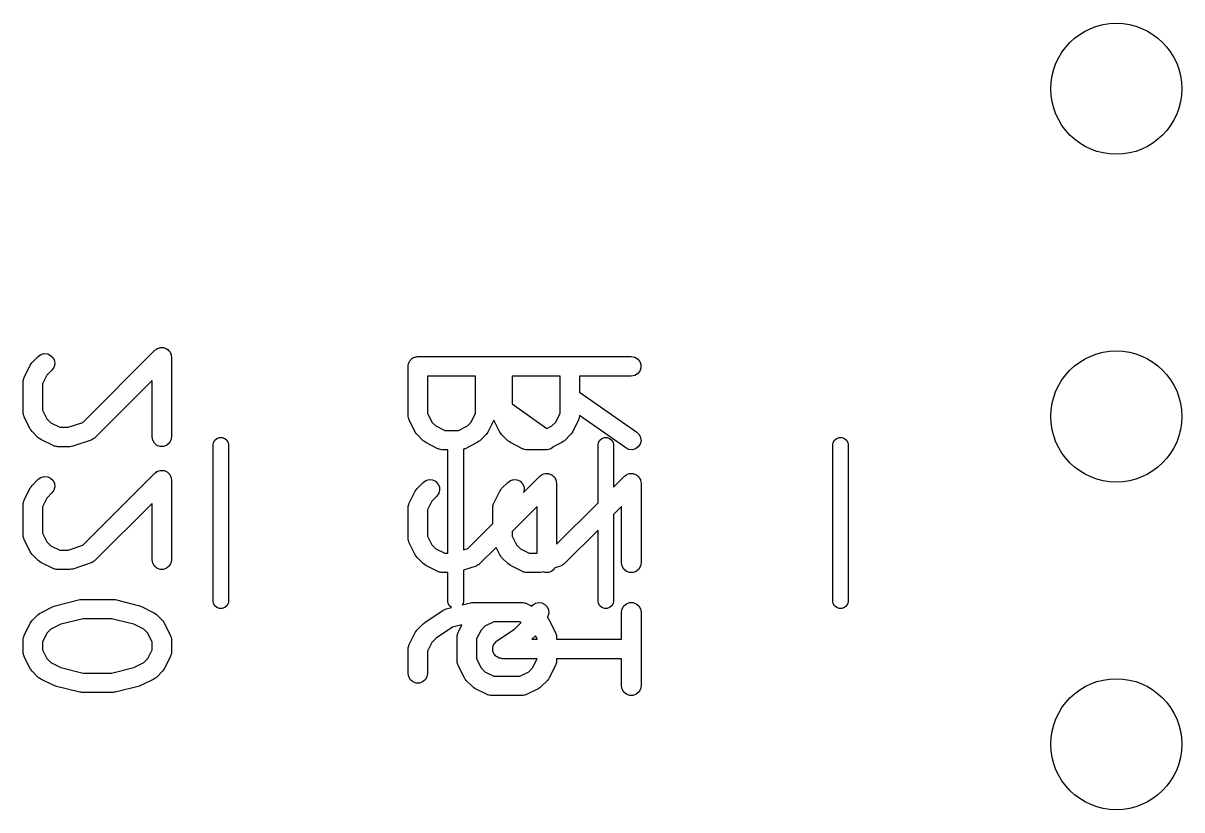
# Model space of a CAD drawing. Extents: x 84 to 155, y -171 to -35.
# Drawn here: x 146.21 to 155.19, y -84.45 to -78.36 of the extents above; entities that cross this region are included whole.
import ezdxf

# ---------------------------------------------------------------- set-up
doc = ezdxf.new("R2010")
doc.units = 0
doc.header["$MEASUREMENT"] = 0
doc.layers.add('BLACK', color=7, linetype='CONTINUOUS')

msp = doc.modelspace()

# ---------------------------------------------------------------- linework, layer by layer
at = {"layer": 'BLACK', "linetype": 'CONTINUOUS'}
for p, q in [((146.328, -80.9414), (146.349, -80.9264)), ((146.349, -80.9264), (146.375, -80.9197)), ((146.375, -80.9197), (146.401, -80.922)), ((146.401, -80.922), (146.424, -80.933)), ((146.424, -80.933), (146.443, -80.9514)), ((146.674, -81.4527), (147.233, -80.8938)), ((147.233, -80.8938), (147.241, -80.8881)), ((147.241, -80.8881), (147.248, -80.8818)), ((147.248, -80.8818), (147.251, -80.8807)), ((147.251, -80.8807), (147.254, -80.8788)), ((147.254, -80.8788), (147.264, -80.8763)), ((147.264, -80.8763), (147.273, -80.8729)), ((147.273, -80.8729), (147.276, -80.8729)), ((147.276, -80.8729), (147.279, -80.8721)), ((147.279, -80.8721), (147.289, -80.8729)), ((147.289, -80.8729), (147.299, -80.8729)), ((147.299, -80.8729), (147.302, -80.8741)), ((147.302, -80.8741), (147.305, -80.8743)), ((147.305, -80.8743), (147.314, -80.8785)), ((147.314, -80.8785), (147.323, -80.8818)), ((147.323, -80.8818), (147.326, -80.884)), ((147.326, -80.884), (147.329, -80.8853)), ((147.329, -80.8853), (147.336, -80.8923)), ((147.336, -80.8923), (147.343, -80.8986)), ((147.343, -80.8986), (147.345, -80.9014)), ((147.345, -80.9014), (147.347, -80.9038)), ((147.347, -80.9038), (147.351, -80.9127)), ((147.351, -80.9127), (147.356, -80.9211)), ((147.356, -80.9211), (147.357, -80.9244)), ((147.357, -80.9244), (147.358, -80.9274)), ((147.358, -80.9274), (147.359, -80.9371)), ((146.219, -81.1037), (146.266, -81.0085)), ((146.266, -81.0085), (146.274, -80.9988)), ((146.274, -80.9988), (146.28, -80.989)), ((146.28, -80.989), (146.328, -80.9414)), ((146.449, -81.0261), (146.434, -81.0474)), ((146.443, -80.9514), (146.454, -80.975)), ((146.456, -81.0009), (146.449, -81.0261)), ((146.454, -80.975), (146.456, -81.0009)), ((147.359, -80.9371), (147.361, -80.9468)), ((147.361, -80.9468), (147.361, -81.5658)), ((149.195, -81.0182), (149.197, -81.0118)), ((149.195, -81.3992), (149.195, -81.0182)), ((149.197, -81.0052), (149.199, -80.999)), ((149.197, -81.0118), (149.197, -81.0052)), ((149.199, -80.999), (149.2, -80.9926)), ((149.2, -80.9926), (149.203, -80.9869)), ((149.203, -80.9869), (149.205, -80.9807)), ((149.205, -80.9807), (149.21, -80.9757)), ((149.21, -80.9757), (149.213, -80.97)), ((149.213, -80.97), (149.218, -80.9658)), ((149.218, -80.9658), (149.222, -80.9608)), ((149.222, -80.9608), (149.228, -80.9575)), ((149.228, -80.9575), (149.233, -80.9533)), ((149.233, -80.9533), (149.239, -80.951)), ((149.239, -80.951), (149.245, -80.9477)), ((149.245, -80.9477), (149.251, -80.9466)), ((149.251, -80.9466), (149.257, -80.9444)), ((149.257, -80.9444), (149.264, -80.9444)), ((149.264, -80.9444), (149.27, -80.9432)), ((149.27, -80.9432), (150.926, -80.9432)), ((150.926, -80.9432), (150.952, -80.9477)), ((150.952, -80.9477), (150.974, -80.9608)), ((150.974, -80.9608), (150.991, -80.9807)), ((150.991, -80.9807), (151, -81.0052)), ((151, -81.0052), (151, -81.0312)), ((146.214, -81.1203), (146.215, -81.1116)), ((146.215, -81.1116), (146.218, -81.1079)), ((146.218, -81.1079), (146.219, -81.1037)), ((146.395, -81.0864), (146.361, -81.155)), ((146.434, -81.0474), (146.395, -81.0864)), ((149.345, -81.0932), (149.345, -81.3815)), ((149.719, -81.0932), (149.345, -81.0932)), ((149.719, -81.3815), (149.719, -81.0932)), ((150.001, -81.0932), (150.001, -81.3094)), ((150.375, -81.0932), (150.001, -81.0932)), ((150.375, -81.3815), (150.375, -81.0932)), ((150.926, -81.0932), (150.525, -81.0932)), ((150.525, -81.0932), (150.525, -81.2173)), ((150.952, -81.0887), (150.926, -81.0932)), ((150.974, -81.0757), (150.952, -81.0887)), ((150.991, -81.0557), (150.974, -81.0757)), ((151, -81.0312), (150.991, -81.0557)), ((146.211, -81.1287), (146.214, -81.1203)), ((146.212, -81.133), (146.211, -81.1287)), ((146.211, -81.1373), (146.212, -81.133)), ((146.211, -81.3754), (146.211, -81.1373)), ((146.361, -81.155), (146.361, -81.3577)), ((147.211, -81.1279), (146.767, -81.5712)), ((147.211, -81.5658), (147.211, -81.1279)), ((150.525, -81.2173), (150.969, -81.5282)), ((146.212, -81.3796), (146.211, -81.3754)), ((146.211, -81.3839), (146.212, -81.3796)), ((146.214, -81.3924), (146.211, -81.3839)), ((146.361, -81.3577), (146.395, -81.4262)), ((149.345, -81.3815), (149.38, -81.45)), ((149.685, -81.45), (149.719, -81.3815)), ((150.001, -81.3094), (150.272, -81.4993)), ((150.34, -81.45), (150.375, -81.3815)), ((146.215, -81.401), (146.214, -81.3924)), ((146.218, -81.4048), (146.215, -81.401)), ((146.219, -81.4089), (146.218, -81.4048)), ((146.266, -81.5041), (146.219, -81.4089)), ((146.395, -81.4262), (146.426, -81.4566)), ((146.426, -81.4566), (146.494, -81.4908)), ((146.559, -81.4908), (146.674, -81.4527)), ((149.196, -81.4034), (149.195, -81.3992)), ((149.196, -81.4077), (149.196, -81.4034)), ((149.198, -81.4162), (149.196, -81.4077)), ((149.2, -81.4248), (149.198, -81.4162)), ((149.202, -81.4286), (149.2, -81.4248)), ((149.203, -81.4327), (149.202, -81.4286)), ((149.251, -81.5279), (149.203, -81.4327)), ((149.38, -81.45), (149.41, -81.4804)), ((149.655, -81.4804), (149.685, -81.45)), ((149.86, -81.4352), (149.814, -81.5279)), ((149.906, -81.5279), (149.86, -81.4352)), ((150.31, -81.4804), (150.34, -81.45)), ((150.517, -81.4327), (150.469, -81.5279)), ((150.518, -81.4286), (150.517, -81.4327)), ((150.52, -81.4248), (150.518, -81.4286)), ((150.522, -81.4162), (150.52, -81.4248)), ((150.524, -81.4077), (150.522, -81.4162)), ((150.525, -81.4002), (150.524, -81.4034)), ((150.524, -81.4034), (150.524, -81.4077)), ((150.883, -81.6511), (150.525, -81.4002)), ((146.274, -81.5138), (146.266, -81.5041)), ((146.28, -81.5236), (146.274, -81.5138)), ((146.328, -81.5712), (146.28, -81.5236)), ((146.494, -81.4908), (146.559, -81.4908)), ((149.258, -81.5376), (149.251, -81.5279)), ((149.265, -81.5474), (149.258, -81.5376)), ((149.313, -81.5951), (149.265, -81.5474)), ((149.41, -81.4804), (149.479, -81.5146)), ((149.479, -81.5146), (149.586, -81.5146)), ((149.586, -81.5146), (149.655, -81.4804)), ((149.8, -81.5474), (149.752, -81.5951)), ((149.806, -81.5376), (149.8, -81.5474)), ((149.814, -81.5279), (149.806, -81.5376)), ((149.914, -81.5376), (149.906, -81.5279)), ((149.92, -81.5474), (149.914, -81.5376)), ((149.968, -81.5951), (149.92, -81.5474)), ((150.272, -81.4993), (150.31, -81.4804)), ((150.455, -81.5474), (150.407, -81.5951)), ((150.462, -81.5376), (150.455, -81.5474)), ((150.469, -81.5279), (150.462, -81.5376)), ((150.969, -81.5282), (150.987, -81.5466)), ((150.987, -81.5466), (150.998, -81.5702)), ((146.338, -81.5781), (146.328, -81.5712)), ((146.348, -81.5853), (146.338, -81.5781)), ((146.443, -81.6329), (146.348, -81.5853)), ((146.447, -81.6341), (146.443, -81.6329)), ((146.451, -81.6363), (146.447, -81.6341)), ((146.459, -81.6378), (146.451, -81.6363)), ((146.468, -81.6403), (146.459, -81.6378)), ((146.472, -81.6401), (146.468, -81.6403)), ((146.476, -81.6408), (146.472, -81.6401)), ((146.572, -81.6408), (146.476, -81.6408)), ((146.583, -81.6387), (146.572, -81.6408)), ((146.595, -81.637), (146.583, -81.6387)), ((146.738, -81.5894), (146.595, -81.637)), ((146.742, -81.5873), (146.738, -81.5894)), ((146.746, -81.5862), (146.742, -81.5873)), ((146.753, -81.5811), (146.746, -81.5862)), ((146.761, -81.577), (146.753, -81.5811)), ((146.764, -81.5737), (146.761, -81.577)), ((146.767, -81.5712), (146.764, -81.5737)), ((147.215, -81.5915), (147.211, -81.5658)), ((147.228, -81.614), (147.215, -81.5915)), ((147.248, -81.6308), (147.228, -81.614)), ((147.273, -81.6397), (147.248, -81.6308)), ((147.299, -81.6397), (147.273, -81.6397)), ((147.323, -81.6308), (147.299, -81.6397)), ((147.343, -81.614), (147.323, -81.6308)), ((147.356, -81.5915), (147.343, -81.614)), ((147.361, -81.5658), (147.356, -81.5915)), ((147.683, -82.8398), (147.684, -81.6252)), ((147.684, -81.6252), (147.686, -81.6096)), ((147.686, -81.6096), (147.697, -81.5913)), ((147.697, -81.5913), (147.713, -81.5777)), ((147.713, -81.5777), (147.733, -81.5704)), ((147.733, -81.5704), (147.754, -81.5704)), ((147.754, -81.5704), (147.774, -81.5777)), ((147.774, -81.5777), (147.79, -81.5913)), ((147.79, -81.5913), (147.801, -81.6096)), ((147.801, -81.6096), (147.803, -81.6252)), ((147.803, -81.6252), (147.803, -82.8398)), ((149.322, -81.6019), (149.313, -81.5951)), ((149.332, -81.6091), (149.322, -81.6019)), ((149.427, -81.6567), (149.332, -81.6091)), ((149.732, -81.6091), (149.637, -81.6567)), ((149.742, -81.6019), (149.732, -81.6091)), ((149.752, -81.5951), (149.742, -81.6019)), ((149.978, -81.6019), (149.968, -81.5951)), ((149.988, -81.6091), (149.978, -81.6019)), ((150.083, -81.6567), (149.988, -81.6091)), ((150.323, -81.6427), (150.302, -81.6576)), ((150.325, -81.6407), (150.323, -81.6427)), ((150.388, -81.6091), (150.325, -81.6407)), ((150.398, -81.6019), (150.388, -81.6091)), ((150.407, -81.5951), (150.398, -81.6019)), ((150.668, -81.6252), (150.671, -81.6096)), ((150.668, -82.0748), (150.668, -81.6252)), ((150.671, -81.6096), (150.681, -81.5913)), ((150.681, -81.5913), (150.698, -81.5777)), ((150.698, -81.5777), (150.717, -81.5704)), ((150.717, -81.5704), (150.739, -81.5704)), ((150.739, -81.5704), (150.758, -81.5777)), ((150.758, -81.5777), (150.775, -81.5913)), ((150.775, -81.5913), (150.785, -81.6096)), ((150.785, -81.6096), (150.788, -81.6252)), ((150.788, -81.6252), (150.788, -81.9548)), ((150.906, -81.6621), (150.883, -81.6511)), ((150.979, -81.6427), (150.958, -81.6576)), ((150.994, -81.6213), (150.979, -81.6427)), ((151.001, -81.5962), (150.994, -81.6213)), ((150.998, -81.5702), (151.001, -81.5962)), ((152.488, -81.6252), (152.491, -81.6096)), ((152.488, -82.8398), (152.488, -81.6252)), ((152.491, -81.6096), (152.501, -81.5913)), ((152.501, -81.5913), (152.518, -81.5777)), ((152.518, -81.5777), (152.537, -81.5704)), ((152.537, -81.5704), (152.559, -81.5704)), ((152.559, -81.5704), (152.578, -81.5777)), ((152.578, -81.5777), (152.595, -81.5913)), ((152.595, -81.5913), (152.605, -81.6096)), ((152.605, -81.6096), (152.608, -81.6252)), ((152.608, -81.6252), (152.608, -82.8398)), ((149.431, -81.658), (149.427, -81.6567)), ((149.435, -81.6601), (149.431, -81.658)), ((149.444, -81.6616), (149.435, -81.6601)), ((149.452, -81.6641), (149.444, -81.6616)), ((149.457, -81.6639), (149.452, -81.6641)), ((149.461, -81.6646), (149.457, -81.6639)), ((149.504, -81.6646), (149.461, -81.6646)), ((149.504, -82.467), (149.504, -81.6646)), ((149.629, -81.6601), (149.624, -81.6612)), ((149.624, -81.6612), (149.624, -82.4405)), ((149.633, -81.658), (149.629, -81.6601)), ((149.637, -81.6567), (149.633, -81.658)), ((150.087, -81.658), (150.083, -81.6567)), ((150.091, -81.6601), (150.087, -81.658)), ((150.099, -81.6616), (150.091, -81.6601)), ((150.108, -81.6641), (150.099, -81.6616)), ((150.112, -81.6639), (150.108, -81.6641)), ((150.116, -81.6646), (150.112, -81.6639)), ((150.259, -81.6646), (150.116, -81.6646)), ((150.263, -81.6639), (150.259, -81.6646)), ((150.268, -81.6641), (150.263, -81.6639)), ((150.269, -81.6637), (150.268, -81.6641)), ((150.277, -81.6644), (150.269, -81.6637)), ((150.302, -81.6576), (150.277, -81.6644)), ((150.932, -81.6644), (150.906, -81.6621)), ((150.958, -81.6576), (150.932, -81.6644)), ((147.241, -81.8405), (147.248, -81.8342)), ((147.248, -81.8342), (147.251, -81.8331)), ((147.251, -81.8331), (147.254, -81.8312)), ((147.254, -81.8312), (147.264, -81.8287)), ((147.264, -81.8287), (147.273, -81.8253)), ((147.273, -81.8253), (147.276, -81.8253)), ((147.276, -81.8253), (147.279, -81.8245)), ((147.279, -81.8245), (147.289, -81.8253)), ((147.289, -81.8253), (147.299, -81.8253)), ((147.299, -81.8253), (147.302, -81.8264)), ((147.302, -81.8264), (147.305, -81.8267)), ((147.305, -81.8267), (147.314, -81.8309)), ((147.314, -81.8309), (147.323, -81.8342)), ((147.323, -81.8342), (147.326, -81.8363)), ((146.28, -81.9414), (146.328, -81.8938)), ((146.328, -81.8938), (146.349, -81.8788)), ((146.349, -81.8788), (146.375, -81.8721)), ((146.375, -81.8721), (146.401, -81.8743)), ((146.401, -81.8743), (146.424, -81.8853)), ((146.424, -81.8853), (146.443, -81.9038)), ((146.443, -81.9038), (146.454, -81.9274)), ((146.674, -82.405), (147.233, -81.8461)), ((147.233, -81.8461), (147.241, -81.8405)), ((147.326, -81.8363), (147.329, -81.8377)), ((147.329, -81.8377), (147.336, -81.8447)), ((147.336, -81.8447), (147.343, -81.851)), ((147.343, -81.851), (147.345, -81.8538)), ((147.345, -81.8538), (147.347, -81.8561)), ((147.347, -81.8561), (147.351, -81.865)), ((147.351, -81.865), (147.356, -81.8735)), ((147.356, -81.8735), (147.357, -81.8768)), ((147.357, -81.8768), (147.358, -81.8798)), ((147.358, -81.8798), (147.359, -81.8895)), ((147.359, -81.8895), (147.361, -81.8992)), ((147.361, -81.8992), (147.361, -82.5182)), ((149.265, -81.9652), (149.313, -81.9176)), ((149.313, -81.9176), (149.334, -81.9026)), ((149.334, -81.9026), (149.359, -81.8959)), ((149.359, -81.8959), (149.385, -81.8982)), ((149.385, -81.8982), (149.409, -81.9092)), ((149.409, -81.9092), (149.427, -81.9276)), ((149.92, -81.9652), (149.968, -81.9176)), ((149.968, -81.9176), (149.989, -81.9026)), ((149.989, -81.9026), (150.015, -81.8959)), ((150.015, -81.8959), (150.041, -81.8982)), ((150.041, -81.8982), (150.064, -81.9092)), ((150.064, -81.9092), (150.083, -81.9276)), ((150.091, -81.9967), (150.217, -81.8699)), ((150.217, -81.8699), (150.225, -81.8643)), ((150.225, -81.8643), (150.233, -81.858)), ((150.233, -81.858), (150.236, -81.8569)), ((150.236, -81.8569), (150.239, -81.855)), ((150.239, -81.855), (150.248, -81.8525)), ((150.248, -81.8525), (150.257, -81.8491)), ((150.257, -81.8491), (150.261, -81.8491)), ((150.261, -81.8491), (150.264, -81.8483)), ((150.264, -81.8483), (150.274, -81.8491)), ((150.274, -81.8491), (150.283, -81.8491)), ((150.283, -81.8491), (150.287, -81.8502)), ((150.287, -81.8502), (150.29, -81.8505)), ((150.29, -81.8505), (150.299, -81.8547)), ((150.299, -81.8547), (150.308, -81.858)), ((150.308, -81.858), (150.31, -81.8601)), ((150.31, -81.8601), (150.313, -81.8615)), ((150.313, -81.8615), (150.32, -81.8685)), ((150.32, -81.8685), (150.328, -81.8748)), ((150.328, -81.8748), (150.329, -81.8776)), ((150.329, -81.8776), (150.332, -81.88)), ((150.332, -81.88), (150.336, -81.8888)), ((150.336, -81.8888), (150.341, -81.8973)), ((150.341, -81.8973), (150.341, -81.9006)), ((150.341, -81.9006), (150.343, -81.9036)), ((150.343, -81.9036), (150.344, -81.9133)), ((150.344, -81.9133), (150.345, -81.923)), ((150.345, -81.923), (150.345, -82.3974)), ((150.788, -81.9548), (150.873, -81.8699)), ((150.873, -81.8699), (150.881, -81.8643)), ((150.881, -81.8643), (150.888, -81.858)), ((150.888, -81.858), (150.891, -81.8569)), ((150.891, -81.8569), (150.894, -81.855)), ((150.894, -81.855), (150.904, -81.8525)), ((150.904, -81.8525), (150.913, -81.8491)), ((150.913, -81.8491), (150.916, -81.8491)), ((150.916, -81.8491), (150.919, -81.8483)), ((150.919, -81.8483), (150.929, -81.8491)), ((150.929, -81.8491), (150.939, -81.8491)), ((150.939, -81.8491), (150.942, -81.8502)), ((150.942, -81.8502), (150.945, -81.8505)), ((150.945, -81.8505), (150.954, -81.8547)), ((150.954, -81.8547), (150.963, -81.858)), ((150.963, -81.858), (150.966, -81.8601)), ((150.966, -81.8601), (150.969, -81.8615)), ((150.969, -81.8615), (150.976, -81.8685)), ((150.976, -81.8685), (150.983, -81.8748)), ((150.983, -81.8748), (150.985, -81.8776)), ((150.985, -81.8776), (150.987, -81.88)), ((150.987, -81.88), (150.991, -81.8888)), ((150.991, -81.8888), (150.996, -81.8973)), ((150.996, -81.8973), (150.997, -81.9006)), ((150.997, -81.9006), (150.998, -81.9036)), ((150.998, -81.9036), (150.999, -81.9133)), ((150.999, -81.9133), (151.001, -81.923)), ((151.001, -81.923), (151.001, -82.542)), ((146.219, -82.0561), (146.266, -81.9609)), ((146.266, -81.9609), (146.274, -81.9512)), ((146.274, -81.9512), (146.28, -81.9414)), ((146.434, -81.9998), (146.395, -82.0388)), ((146.449, -81.9785), (146.434, -81.9998)), ((146.456, -81.9533), (146.449, -81.9785)), ((146.454, -81.9274), (146.456, -81.9533)), ((149.203, -82.0799), (149.251, -81.9847)), ((149.251, -81.9847), (149.258, -81.975)), ((149.258, -81.975), (149.265, -81.9652)), ((149.434, -82.0023), (149.419, -82.0236)), ((149.427, -81.9276), (149.438, -81.9512)), ((149.44, -81.9771), (149.434, -82.0023)), ((149.438, -81.9512), (149.44, -81.9771)), ((149.859, -82.0799), (149.906, -81.9847)), ((149.906, -81.9847), (149.914, -81.975)), ((149.914, -81.975), (149.92, -81.9652)), ((150.083, -81.9276), (150.094, -81.9512)), ((150.096, -81.9771), (150.091, -81.9967)), ((150.094, -81.9512), (150.096, -81.9771)), ((146.211, -82.0811), (146.214, -82.0726)), ((146.212, -82.0854), (146.211, -82.0811)), ((146.211, -82.0896), (146.212, -82.0854)), ((146.211, -82.3277), (146.211, -82.0896)), ((146.214, -82.0726), (146.215, -82.064)), ((146.215, -82.064), (146.218, -82.0602)), ((146.218, -82.0602), (146.219, -82.0561)), ((146.395, -82.0388), (146.361, -82.1073)), ((147.211, -82.0802), (146.767, -82.5236)), ((147.211, -82.5182), (147.211, -82.0802)), ((149.196, -82.1049), (149.198, -82.0965)), ((149.198, -82.0965), (149.2, -82.0878)), ((149.2, -82.0878), (149.202, -82.0841)), ((149.202, -82.0841), (149.203, -82.0799)), ((149.38, -82.0626), (149.345, -82.1312)), ((149.419, -82.0236), (149.38, -82.0626)), ((149.851, -82.1049), (149.854, -82.0965)), ((149.854, -82.0965), (149.855, -82.0878)), ((149.855, -82.0878), (149.858, -82.0841)), ((149.858, -82.0841), (149.859, -82.0799)), ((150.195, -82.104), (150.001, -82.2985)), ((150.195, -82.467), (150.195, -82.104)), ((150.345, -82.3974), (150.668, -82.0748)), ((150.851, -82.104), (150.788, -82.1669)), ((150.851, -82.542), (150.851, -82.104)), ((146.361, -82.1073), (146.361, -82.31)), ((149.195, -82.1135), (149.196, -82.1092)), ((149.195, -82.3515), (149.195, -82.1135)), ((149.196, -82.1092), (149.196, -82.1049)), ((149.345, -82.1312), (149.345, -82.3338)), ((149.852, -82.1092), (149.851, -82.1049)), ((149.851, -82.1135), (149.852, -82.1092)), ((149.851, -82.2364), (149.851, -82.1135)), ((150.788, -82.1669), (150.788, -82.8398)), ((149.658, -82.4289), (149.851, -82.2364)), ((146.212, -82.332), (146.211, -82.3277)), ((146.211, -82.3363), (146.212, -82.332)), ((146.214, -82.3447), (146.211, -82.3363)), ((146.215, -82.3534), (146.214, -82.3447)), ((146.218, -82.3571), (146.215, -82.3534)), ((146.219, -82.3613), (146.218, -82.3571)), ((146.266, -82.4565), (146.219, -82.3613)), ((146.361, -82.31), (146.395, -82.3785)), ((149.196, -82.3558), (149.195, -82.3515)), ((149.196, -82.3601), (149.196, -82.3558)), ((149.198, -82.3685), (149.196, -82.3601)), ((149.2, -82.3772), (149.198, -82.3685)), ((149.345, -82.3338), (149.38, -82.4024)), ((150.001, -82.2985), (150.001, -82.3338)), ((150.001, -82.3338), (150.035, -82.4024)), ((150.668, -82.2869), (150.407, -82.5474)), ((150.668, -82.8398), (150.668, -82.2869)), ((146.274, -82.4662), (146.266, -82.4565)), ((146.395, -82.3785), (146.426, -82.409)), ((146.426, -82.409), (146.494, -82.4432)), ((146.494, -82.4432), (146.559, -82.4432)), ((146.559, -82.4432), (146.674, -82.405)), ((149.202, -82.3809), (149.2, -82.3772)), ((149.203, -82.3851), (149.202, -82.3809)), ((149.251, -82.4803), (149.203, -82.3851)), ((149.38, -82.4024), (149.41, -82.4328)), ((149.41, -82.4328), (149.479, -82.467)), ((149.624, -82.4405), (149.658, -82.4289)), ((149.877, -82.4221), (149.752, -82.5474)), ((149.906, -82.4803), (149.877, -82.4221)), ((150.035, -82.4024), (150.066, -82.4328)), ((150.066, -82.4328), (150.134, -82.467)), ((146.28, -82.476), (146.274, -82.4662)), ((146.328, -82.5236), (146.28, -82.476)), ((146.338, -82.5305), (146.328, -82.5236)), ((146.348, -82.5377), (146.338, -82.5305)), ((146.443, -82.5853), (146.348, -82.5377)), ((146.738, -82.5417), (146.595, -82.5894)), ((146.742, -82.5397), (146.738, -82.5417)), ((146.746, -82.5386), (146.742, -82.5397)), ((146.753, -82.5335), (146.746, -82.5386)), ((146.761, -82.5293), (146.753, -82.5335)), ((146.764, -82.5261), (146.761, -82.5293)), ((146.767, -82.5236), (146.764, -82.5261)), ((147.215, -82.5439), (147.211, -82.5182)), ((147.228, -82.5664), (147.215, -82.5439)), ((147.356, -82.5439), (147.343, -82.5664)), ((147.361, -82.5182), (147.356, -82.5439)), ((149.258, -82.49), (149.251, -82.4803)), ((149.265, -82.4998), (149.258, -82.49)), ((149.313, -82.5474), (149.265, -82.4998)), ((149.322, -82.5543), (149.313, -82.5474)), ((149.479, -82.467), (149.504, -82.467)), ((149.746, -82.5532), (149.738, -82.5573)), ((149.748, -82.5499), (149.746, -82.5532)), ((149.752, -82.5474), (149.748, -82.5499)), ((149.914, -82.49), (149.906, -82.4803)), ((149.92, -82.4998), (149.914, -82.49)), ((149.968, -82.5474), (149.92, -82.4998)), ((149.978, -82.5543), (149.968, -82.5474)), ((150.134, -82.467), (150.195, -82.467)), ((150.401, -82.5532), (150.393, -82.5573)), ((150.404, -82.5499), (150.401, -82.5532)), ((150.407, -82.5474), (150.404, -82.5499)), ((150.855, -82.5677), (150.851, -82.542)), ((151.001, -82.542), (150.996, -82.5677)), ((146.447, -82.5865), (146.443, -82.5853)), ((146.451, -82.5887), (146.447, -82.5865)), ((146.459, -82.5902), (146.451, -82.5887)), ((146.468, -82.5927), (146.459, -82.5902)), ((146.472, -82.5925), (146.468, -82.5927)), ((146.476, -82.5932), (146.472, -82.5925)), ((146.572, -82.5932), (146.476, -82.5932)), ((146.583, -82.5911), (146.572, -82.5932)), ((146.595, -82.5894), (146.583, -82.5911)), ((147.248, -82.5832), (147.228, -82.5664)), ((147.273, -82.5921), (147.248, -82.5832)), ((147.299, -82.5921), (147.273, -82.5921)), ((147.323, -82.5832), (147.299, -82.5921)), ((147.343, -82.5664), (147.323, -82.5832)), ((149.332, -82.5615), (149.322, -82.5543)), ((149.427, -82.6091), (149.332, -82.5615)), ((149.431, -82.6103), (149.427, -82.6091)), ((149.435, -82.6125), (149.431, -82.6103)), ((149.444, -82.614), (149.435, -82.6125)), ((149.452, -82.6165), (149.444, -82.614)), ((149.457, -82.6163), (149.452, -82.6165)), ((149.461, -82.617), (149.457, -82.6163)), ((149.504, -82.617), (149.461, -82.617)), ((149.504, -82.8398), (149.504, -82.617)), ((149.723, -82.5656), (149.624, -82.5986)), ((149.624, -82.5986), (149.624, -82.8398)), ((149.726, -82.5635), (149.723, -82.5656)), ((149.731, -82.5624), (149.726, -82.5635)), ((149.738, -82.5573), (149.731, -82.5624)), ((149.988, -82.5615), (149.978, -82.5543)), ((150.083, -82.6091), (149.988, -82.5615)), ((150.087, -82.6103), (150.083, -82.6091)), ((150.091, -82.6125), (150.087, -82.6103)), ((150.099, -82.614), (150.091, -82.6125)), ((150.108, -82.6165), (150.099, -82.614)), ((150.112, -82.6163), (150.108, -82.6165)), ((150.116, -82.617), (150.112, -82.6163)), ((150.212, -82.617), (150.116, -82.617)), ((150.223, -82.6149), (150.212, -82.617)), ((150.235, -82.6132), (150.223, -82.6149)), ((150.243, -82.6106), (150.235, -82.6132)), ((150.257, -82.6159), (150.243, -82.6106)), ((150.283, -82.6159), (150.257, -82.6159)), ((150.308, -82.607), (150.283, -82.6159)), ((150.328, -82.5902), (150.308, -82.607)), ((150.333, -82.5805), (150.328, -82.5902)), ((150.378, -82.5656), (150.333, -82.5805)), ((150.382, -82.5635), (150.378, -82.5656)), ((150.386, -82.5624), (150.382, -82.5635)), ((150.393, -82.5573), (150.386, -82.5624)), ((150.868, -82.5902), (150.855, -82.5677)), ((150.888, -82.607), (150.868, -82.5902)), ((150.913, -82.6159), (150.888, -82.607)), ((150.939, -82.6159), (150.913, -82.6159)), ((150.963, -82.607), (150.939, -82.6159)), ((150.983, -82.5902), (150.963, -82.607)), ((150.996, -82.5677), (150.983, -82.5902)), ((146.348, -82.9273), (146.443, -82.8797)), ((146.443, -82.8797), (146.451, -82.8774)), ((146.451, -82.8774), (146.458, -82.874)), ((146.458, -82.874), (146.649, -82.8264)), ((146.649, -82.8264), (146.658, -82.8258)), ((146.658, -82.8258), (146.667, -82.8242)), ((146.667, -82.8242), (146.905, -82.8242)), ((146.905, -82.8242), (146.914, -82.8258)), ((146.914, -82.8258), (146.923, -82.8264)), ((146.923, -82.8264), (147.114, -82.874)), ((147.114, -82.874), (147.121, -82.8774)), ((147.121, -82.8774), (147.129, -82.8797)), ((147.129, -82.8797), (147.224, -82.9273)), ((147.686, -82.8554), (147.683, -82.8398)), ((147.697, -82.8737), (147.686, -82.8554)), ((147.713, -82.8873), (147.697, -82.8737)), ((147.733, -82.8946), (147.713, -82.8873)), ((147.754, -82.8946), (147.733, -82.8946)), ((147.774, -82.8873), (147.754, -82.8946)), ((147.79, -82.8737), (147.774, -82.8873)), ((147.801, -82.8554), (147.79, -82.8737)), ((147.803, -82.8398), (147.801, -82.8554)), ((149.324, -83.0034), (149.467, -82.9082)), ((149.467, -82.9082), (149.479, -82.903)), ((149.479, -82.903), (149.49, -82.8978)), ((149.49, -82.8978), (149.533, -82.8872)), ((149.506, -82.8554), (149.504, -82.8398)), ((149.517, -82.8737), (149.506, -82.8554)), ((149.533, -82.8872), (149.517, -82.8737)), ((149.614, -82.8669), (149.681, -82.8502)), ((149.621, -82.8554), (149.614, -82.8669)), ((149.624, -82.8398), (149.621, -82.8554)), ((149.681, -82.8502), (149.69, -82.8496)), ((149.69, -82.8496), (149.699, -82.848)), ((149.699, -82.848), (150.08, -82.848)), ((150.08, -82.848), (150.084, -82.8487)), ((150.084, -82.8487), (150.088, -82.8485)), ((150.088, -82.8485), (150.097, -82.851)), ((150.097, -82.851), (150.106, -82.8525)), ((150.106, -82.8525), (150.109, -82.8547)), ((150.109, -82.8547), (150.113, -82.8559)), ((150.113, -82.8559), (150.154, -82.8763)), ((150.154, -82.8763), (150.16, -82.8685)), ((150.16, -82.8685), (150.182, -82.8542)), ((150.182, -82.8542), (150.207, -82.8481)), ((150.207, -82.8481), (150.233, -82.8511)), ((150.233, -82.8511), (150.256, -82.8627)), ((150.256, -82.8627), (150.274, -82.8817)), ((150.274, -82.8817), (150.285, -82.9056)), ((150.285, -82.9056), (150.286, -82.9316)), ((150.671, -82.8554), (150.668, -82.8398)), ((150.681, -82.8737), (150.671, -82.8554)), ((150.698, -82.8873), (150.681, -82.8737)), ((150.717, -82.8946), (150.698, -82.8873)), ((150.739, -82.8946), (150.717, -82.8946)), ((150.758, -82.8873), (150.739, -82.8946)), ((150.775, -82.8737), (150.758, -82.8873)), ((150.785, -82.8554), (150.775, -82.8737)), ((150.788, -82.8398), (150.785, -82.8554)), ((150.851, -82.923), (150.855, -82.8973)), ((150.855, -82.8973), (150.868, -82.8748)), ((150.868, -82.8748), (150.888, -82.858)), ((150.888, -82.858), (150.913, -82.8491)), ((150.913, -82.8491), (150.939, -82.8491)), ((150.939, -82.8491), (150.963, -82.858)), ((150.963, -82.858), (150.983, -82.8748)), ((150.983, -82.8748), (150.996, -82.8973)), ((150.996, -82.8973), (151.001, -82.923)), ((152.491, -82.8554), (152.488, -82.8398)), ((152.501, -82.8737), (152.491, -82.8554)), ((152.518, -82.8873), (152.501, -82.8737)), ((152.537, -82.8946), (152.518, -82.8873)), ((152.559, -82.8946), (152.537, -82.8946)), ((152.578, -82.8873), (152.559, -82.8946)), ((152.595, -82.8737), (152.578, -82.8873)), ((152.605, -82.8554), (152.595, -82.8737)), ((152.608, -82.8398), (152.605, -82.8554)), ((146.266, -83.0085), (146.274, -82.9988)), ((146.274, -82.9988), (146.28, -82.989)), ((146.28, -82.989), (146.328, -82.9414)), ((146.328, -82.9414), (146.338, -82.9345)), ((146.338, -82.9345), (146.348, -82.9273)), ((146.676, -82.9742), (146.503, -83.0175)), ((146.896, -82.9742), (146.676, -82.9742)), ((147.069, -83.0175), (146.896, -82.9742)), ((147.224, -82.9273), (147.234, -82.9345)), ((147.234, -82.9345), (147.244, -82.9414)), ((147.244, -82.9414), (147.291, -82.989)), ((147.291, -82.989), (147.298, -82.9988)), ((147.298, -82.9988), (147.305, -83.0085)), ((149.86, -82.998), (149.791, -83.0322)), ((150.062, -82.998), (149.86, -82.998)), ((150.073, -83.0033), (150.062, -82.998)), ((150.279, -82.9565), (150.275, -82.9642)), ((150.275, -82.9642), (150.276, -82.9652)), ((150.276, -82.9652), (150.283, -82.975)), ((150.286, -82.9316), (150.279, -82.9565)), ((150.283, -82.975), (150.29, -82.9847)), ((150.29, -82.9847), (150.337, -83.0799)), ((150.851, -83.1337), (150.851, -82.923)), ((151.001, -82.923), (151.001, -83.4944)), ((146.219, -83.1037), (146.266, -83.0085)), ((146.395, -83.0864), (146.361, -83.155)), ((146.426, -83.056), (146.395, -83.0864)), ((146.503, -83.0175), (146.426, -83.056)), ((147.146, -83.056), (147.069, -83.0175)), ((147.177, -83.0864), (147.146, -83.056)), ((147.211, -83.155), (147.177, -83.0864)), ((147.305, -83.0085), (147.353, -83.1037)), ((149.203, -83.1751), (149.251, -83.0799)), ((149.251, -83.0799), (149.258, -83.0702)), ((149.258, -83.0702), (149.265, -83.0604)), ((149.265, -83.0604), (149.313, -83.0128)), ((149.313, -83.0128), (149.319, -83.0085)), ((149.319, -83.0085), (149.324, -83.0034)), ((149.539, -83.0402), (149.413, -83.1241)), ((149.613, -83.0217), (149.539, -83.0402)), ((149.579, -83.0965), (149.581, -83.0878)), ((149.581, -83.0878), (149.583, -83.0841)), ((149.583, -83.0841), (149.584, -83.0799)), ((149.584, -83.0799), (149.613, -83.0217)), ((149.761, -83.0626), (149.726, -83.1312)), ((149.791, -83.0322), (149.761, -83.0626)), ((149.884, -83.1463), (150.021, -83.0552)), ((150.021, -83.0552), (150.073, -83.0033)), ((150.337, -83.0799), (150.339, -83.0841)), ((150.339, -83.0841), (150.341, -83.0878)), ((150.341, -83.0878), (150.342, -83.0965)), ((146.211, -83.1287), (146.214, -83.1203)), ((146.212, -83.133), (146.211, -83.1287)), ((146.211, -83.1373), (146.212, -83.133)), ((146.211, -83.2325), (146.211, -83.1373)), ((146.214, -83.1203), (146.215, -83.1116)), ((146.215, -83.1116), (146.218, -83.1079)), ((146.218, -83.1079), (146.219, -83.1037)), ((146.361, -83.155), (146.361, -83.2148)), ((147.211, -83.2148), (147.211, -83.155)), ((147.353, -83.1037), (147.354, -83.1079)), ((147.354, -83.1079), (147.356, -83.1116)), ((147.356, -83.1116), (147.358, -83.1203)), ((147.358, -83.1203), (147.36, -83.1287)), ((147.36, -83.1287), (147.36, -83.133)), ((147.36, -83.133), (147.361, -83.1373)), ((147.361, -83.1373), (147.361, -83.2325)), ((149.2, -83.183), (149.202, -83.1793)), ((149.202, -83.1793), (149.203, -83.1751)), ((149.38, -83.1579), (149.345, -83.2264)), ((149.413, -83.1241), (149.38, -83.1579)), ((149.576, -83.1135), (149.577, -83.1092)), ((149.576, -83.3039), (149.576, -83.1135)), ((149.577, -83.1049), (149.579, -83.0965)), ((149.577, -83.1092), (149.577, -83.1049)), ((149.726, -83.1312), (149.726, -83.2862)), ((149.854, -83.1876), (149.858, -83.1796)), ((149.858, -83.1796), (149.861, -83.1712)), ((149.861, -83.1712), (149.864, -83.168)), ((149.864, -83.168), (149.865, -83.1643)), ((149.865, -83.1643), (149.872, -83.1581)), ((149.872, -83.1581), (149.878, -83.1512)), ((149.878, -83.1512), (149.881, -83.1492)), ((149.881, -83.1492), (149.884, -83.1463)), ((150.183, -83.1056), (150.155, -83.1337)), ((150.155, -83.1337), (150.195, -83.1337)), ((150.195, -83.1312), (150.183, -83.1056)), ((150.195, -83.1337), (150.195, -83.1312)), ((150.342, -83.0965), (150.345, -83.1049)), ((150.345, -83.1049), (150.345, -83.1092)), ((150.345, -83.1092), (150.345, -83.1135)), ((150.345, -83.1135), (150.345, -83.1337)), ((150.345, -83.1337), (150.851, -83.1337)), ((146.212, -83.2368), (146.211, -83.2325)), ((146.211, -83.2411), (146.212, -83.2368)), ((146.214, -83.2495), (146.211, -83.2411)), ((146.215, -83.2582), (146.214, -83.2495)), ((146.218, -83.2619), (146.215, -83.2582)), ((146.219, -83.266), (146.218, -83.2619)), ((146.266, -83.3613), (146.219, -83.266)), ((146.361, -83.2148), (146.395, -83.2833)), ((147.177, -83.2833), (147.211, -83.2148)), ((147.353, -83.266), (147.305, -83.3613)), ((147.354, -83.2619), (147.353, -83.266)), ((147.356, -83.2582), (147.354, -83.2619)), ((147.358, -83.2495), (147.356, -83.2582)), ((147.36, -83.2411), (147.358, -83.2495)), ((147.361, -83.2325), (147.36, -83.2368)), ((147.36, -83.2368), (147.36, -83.2411)), ((149.195, -83.2087), (149.196, -83.2044)), ((149.195, -83.3992), (149.195, -83.2087)), ((149.196, -83.2001), (149.198, -83.1917)), ((149.196, -83.2044), (149.196, -83.2001)), ((149.198, -83.1917), (149.2, -83.183)), ((149.345, -83.2264), (149.345, -83.3992)), ((149.851, -83.2135), (149.852, -83.2046)), ((149.852, -83.2176), (149.851, -83.2135)), ((149.852, -83.1957), (149.853, -83.1918)), ((149.852, -83.2046), (149.852, -83.1957)), ((149.852, -83.2217), (149.852, -83.2176)), ((149.855, -83.2301), (149.852, -83.2217)), ((149.853, -83.1918), (149.854, -83.1876)), ((149.857, -83.2388), (149.855, -83.2301)), ((149.86, -83.2423), (149.857, -83.2388)), ((149.861, -83.2462), (149.86, -83.2423)), ((149.867, -83.253), (149.861, -83.2462)), ((149.872, -83.2605), (149.867, -83.253)), ((149.875, -83.263), (149.872, -83.2605)), ((149.878, -83.2661), (149.875, -83.263)), ((149.885, -83.2706), (149.878, -83.2661)), ((149.893, -83.2759), (149.885, -83.2706)), ((146.274, -83.3709), (146.266, -83.3613)), ((146.395, -83.2833), (146.426, -83.3137)), ((146.426, -83.3137), (146.503, -83.3522)), ((146.503, -83.3522), (146.676, -83.3956)), ((146.896, -83.3956), (147.069, -83.3522)), ((147.069, -83.3522), (147.146, -83.3137)), ((147.146, -83.3137), (147.177, -83.2833)), ((147.305, -83.3613), (147.298, -83.3709)), ((149.577, -83.3082), (149.576, -83.3039)), ((149.577, -83.3125), (149.577, -83.3082)), ((149.579, -83.3209), (149.577, -83.3125)), ((149.581, -83.3296), (149.579, -83.3209)), ((149.583, -83.3333), (149.581, -83.3296)), ((149.584, -83.3375), (149.583, -83.3333)), ((149.632, -83.4327), (149.584, -83.3375)), ((149.726, -83.2862), (149.761, -83.3547)), ((149.761, -83.3547), (149.791, -83.3851)), ((149.897, -83.2771), (149.893, -83.2759)), ((149.9, -83.2792), (149.897, -83.2771)), ((149.909, -83.2807), (149.9, -83.2792)), ((149.918, -83.2832), (149.909, -83.2807)), ((149.922, -83.283), (149.918, -83.2832)), ((149.926, -83.2837), (149.922, -83.283)), ((150.195, -83.2837), (149.926, -83.2837)), ((150.131, -83.3851), (150.161, -83.3547)), ((150.161, -83.3547), (150.195, -83.2862)), ((150.195, -83.2862), (150.195, -83.2837)), ((150.337, -83.3375), (150.29, -83.4327)), ((150.339, -83.3333), (150.337, -83.3375)), ((150.341, -83.3296), (150.339, -83.3333)), ((150.342, -83.3209), (150.341, -83.3296)), ((150.345, -83.3125), (150.342, -83.3209)), ((150.851, -83.2837), (150.345, -83.2837)), ((150.345, -83.2837), (150.345, -83.3039)), ((150.345, -83.3039), (150.345, -83.3082)), ((150.345, -83.3082), (150.345, -83.3125)), ((150.851, -83.4944), (150.851, -83.2837)), ((146.28, -83.3808), (146.274, -83.3709)), ((146.328, -83.4284), (146.28, -83.3808)), ((146.338, -83.4353), (146.328, -83.4284)), ((146.348, -83.4424), (146.338, -83.4353)), ((146.443, -83.4901), (146.348, -83.4424)), ((146.676, -83.3956), (146.896, -83.3956)), ((147.224, -83.4424), (147.129, -83.4901)), ((147.234, -83.4353), (147.224, -83.4424)), ((147.244, -83.4284), (147.234, -83.4353)), ((147.291, -83.3808), (147.244, -83.4284)), ((147.298, -83.3709), (147.291, -83.3808)), ((149.2, -83.4248), (149.195, -83.3992)), ((149.213, -83.4474), (149.2, -83.4248)), ((149.233, -83.4641), (149.213, -83.4474)), ((149.328, -83.4474), (149.308, -83.4641)), ((149.341, -83.4248), (149.328, -83.4474)), ((149.345, -83.3992), (149.341, -83.4248)), ((149.639, -83.4424), (149.632, -83.4327)), ((149.646, -83.4522), (149.639, -83.4424)), ((149.791, -83.3851), (149.86, -83.4194)), ((149.86, -83.4194), (150.062, -83.4194)), ((150.062, -83.4194), (150.131, -83.3851)), ((150.283, -83.4424), (150.276, -83.4522)), ((150.29, -83.4327), (150.283, -83.4424)), ((146.451, -83.4924), (146.443, -83.4901)), ((146.458, -83.4957), (146.451, -83.4924)), ((146.649, -83.5434), (146.458, -83.4957)), ((147.114, -83.4957), (146.923, -83.5434)), ((147.121, -83.4924), (147.114, -83.4957)), ((147.129, -83.4901), (147.121, -83.4924)), ((149.257, -83.473), (149.233, -83.4641)), ((149.283, -83.473), (149.257, -83.473)), ((149.308, -83.4641), (149.283, -83.473)), ((149.694, -83.4998), (149.646, -83.4522)), ((149.703, -83.5067), (149.694, -83.4998)), ((149.713, -83.5139), (149.703, -83.5067)), ((149.808, -83.5615), (149.713, -83.5139)), ((150.209, -83.5139), (150.113, -83.5615)), ((150.218, -83.5067), (150.209, -83.5139)), ((150.228, -83.4998), (150.218, -83.5067)), ((150.276, -83.4522), (150.228, -83.4998)), ((150.855, -83.5201), (150.851, -83.4944)), ((150.868, -83.5426), (150.855, -83.5201)), ((150.996, -83.5201), (150.983, -83.5426)), ((151.001, -83.4944), (150.996, -83.5201)), ((146.658, -83.544), (146.649, -83.5434)), ((146.667, -83.5456), (146.658, -83.544)), ((146.905, -83.5456), (146.667, -83.5456)), ((146.914, -83.544), (146.905, -83.5456)), ((146.923, -83.5434), (146.914, -83.544)), ((149.812, -83.5627), (149.808, -83.5615)), ((149.816, -83.5649), (149.812, -83.5627)), ((149.825, -83.5664), (149.816, -83.5649)), ((149.833, -83.5689), (149.825, -83.5664)), ((149.838, -83.5687), (149.833, -83.5689)), ((149.842, -83.5694), (149.838, -83.5687)), ((150.08, -83.5694), (149.842, -83.5694)), ((150.084, -83.5687), (150.08, -83.5694)), ((150.088, -83.5689), (150.084, -83.5687)), ((150.097, -83.5664), (150.088, -83.5689)), ((150.106, -83.5649), (150.097, -83.5664)), ((150.109, -83.5627), (150.106, -83.5649)), ((150.113, -83.5615), (150.109, -83.5627)), ((150.888, -83.5594), (150.868, -83.5426)), ((150.913, -83.5683), (150.888, -83.5594)), ((150.939, -83.5683), (150.913, -83.5683)), ((150.963, -83.5594), (150.939, -83.5683)), ((150.983, -83.5426), (150.963, -83.5594))]:
    msp.add_line(p, q, dxfattribs=at)
at = {"layer": 'BLACK'}
for centre in [(154.686, -78.867), (154.686, -81.407), (154.686, -83.947)]:
    msp.add_circle(centre, 0.508, dxfattribs=at)

doc.saveas('drawing.dxf')
